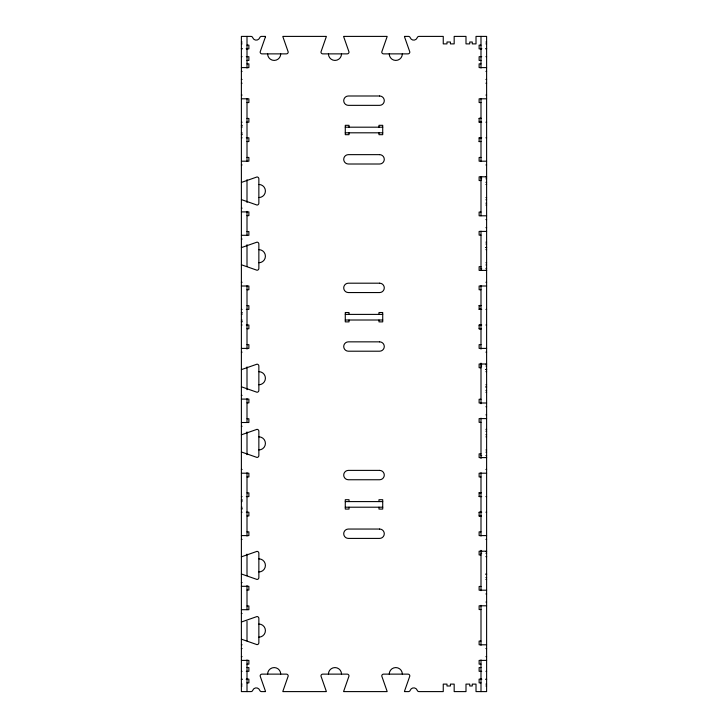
<?xml version="1.0" encoding="UTF-8"?>
<svg xmlns="http://www.w3.org/2000/svg" width="728" height="728" viewBox="0 0 728 728"><rect width="100%" height="100%" fill="white"/><g stroke="black" fill="none" stroke-linecap="round" stroke-linejoin="round"><path stroke-width="1.09" d="M241.387 42.015L242.087 42.015M485.913 42.015L486.613 42.015M241.387 43.889L242.087 43.889M485.913 43.889L486.613 43.889M247.001 45.136L248.876 45.136L248.876 48.876L246.301 48.876M480.999 45.136L479.124 45.136L479.124 48.876L481.699 48.876M241.387 48.649L242.087 48.649M246.301 48.649L247.001 48.649M480.999 48.649L481.699 48.649M485.913 48.649L486.613 48.649M241.387 48.876L242.087 48.876M485.913 48.876L486.613 48.876M241.387 56.684L242.087 56.684M246.301 56.684L248.876 56.684L248.876 60.424L247.001 60.424M481.699 56.684L479.124 56.684L479.124 60.424L480.999 60.424M485.913 56.684L486.613 56.684M247.001 63.855L248.876 63.855L248.876 67.604L241.387 67.604M480.999 63.855L479.124 63.855L479.124 67.604L486.613 67.604M241.387 71.344L242.087 71.344M485.913 71.344L486.613 71.344M241.387 79.452L242.087 79.452M485.913 79.452L486.613 79.452M241.387 83.201L242.087 83.201M485.913 83.201L486.613 83.201M241.387 95.059L242.087 95.059M485.913 95.059L486.613 95.059M241.387 98.799L248.876 98.799L248.876 102.548L247.001 102.548M486.613 98.799L479.124 98.799L479.124 102.548L480.999 102.548M481.272 118.3L479.124 118.3L479.124 122.204L481.699 122.204M247.001 118.455L248.876 118.455L248.876 122.204L246.301 122.204M479.124 118.455L480.999 118.455M479.124 122.04L480.999 122.04M241.387 122.204L242.087 122.204M485.913 122.204L486.613 122.204M241.387 125.316L242.087 125.316M241.387 125.944L242.087 125.944M241.387 127.191L242.087 127.191M345.281 127.191L382.719 127.191M241.387 132.805L242.087 132.805M345.281 132.805L382.719 132.805M241.387 134.052L242.087 134.052M241.387 134.68L242.087 134.68M241.387 137.801L242.087 137.801M246.301 137.801L248.876 137.801L248.876 141.541L247.001 141.541M481.699 137.801L479.124 137.801L479.124 141.696M485.913 137.801L486.613 137.801M479.124 137.956L480.999 137.956M479.124 141.541L480.999 141.541M247.001 157.457L248.876 157.457L248.876 161.197L241.387 161.197M480.999 157.457L479.124 157.457L479.124 161.197L486.613 161.197M241.387 164.947L242.087 164.947M485.913 164.947L486.613 164.947M486.613 176.804L479.124 176.804L479.124 180.544L480.999 180.544M480.999 176.968L481.699 176.968M485.913 176.968L486.613 176.968M480.999 178.842L481.699 178.842M485.913 178.842L486.613 178.842M485.913 182.319L486.613 182.319M485.913 184.457L486.613 184.457M485.913 197.561L486.613 197.561M485.913 199.781L486.613 199.7M485.913 203.176L486.613 203.176M485.913 205.05L486.613 205.05M241.387 208.153L242.087 208.153M241.387 211.903L248.876 211.903L248.876 215.643L247.001 215.643M480.999 212.057L479.124 212.057L479.124 215.797L486.613 215.797M485.913 219.547L486.613 219.547M485.913 227.655L486.613 227.655M486.613 231.404L479.124 231.404L479.124 235.144L480.999 235.144M247.001 231.559L248.876 231.559L248.876 235.299L241.387 235.299M241.387 239.048L242.087 239.048M485.913 242.151L486.613 242.151M485.913 244.026L486.613 244.026M485.913 247.42L486.613 247.42M485.913 247.502L486.613 247.502M485.913 249.64L486.613 249.64M485.913 262.744L486.613 262.744M485.913 264.956L486.613 264.956M480.999 266.657L479.124 266.657L479.124 270.397L486.613 270.397M480.999 268.359L481.699 268.359M485.913 268.359L486.613 268.359M480.999 270.234L481.699 270.234M485.913 270.234L486.613 270.234M241.387 282.255L242.087 282.255M485.913 282.255L486.613 282.255M241.387 286.004L248.876 286.004L248.876 289.744L247.001 289.744M486.613 286.004L479.124 286.004L479.124 289.744L480.999 289.744M481.272 305.496L479.124 305.496L479.124 309.4L481.699 309.4M247.001 305.66L248.876 305.66L248.876 309.4L246.301 309.4M479.124 305.66L480.999 305.66M479.124 309.245L480.999 309.245M241.387 309.4L242.087 309.4M485.913 309.4L486.613 309.4M241.387 312.521L242.087 312.521M241.387 313.14L242.087 313.14M241.387 314.396L242.087 314.396M345.281 314.396L382.719 314.396M241.387 320.011L242.087 320.011M345.281 320.011L382.719 320.011M241.387 321.257L242.087 321.257M241.387 321.876L242.087 321.876M241.387 324.997L242.087 324.997M246.301 324.997L248.876 324.997L248.876 328.747L247.001 328.747M481.699 324.997L479.124 324.997L479.124 328.901L481.272 328.901M485.913 324.997L486.613 324.997M479.124 325.152L480.999 325.152M479.124 328.747L480.999 328.747M247.001 344.653L248.876 344.653L248.876 348.403L241.387 348.403M480.999 344.653L479.124 344.653L479.124 348.403L486.613 348.403M241.387 352.143L242.087 352.143M485.913 352.143L486.613 352.143M486.613 364L479.124 364L479.124 367.74L480.999 367.74M480.999 364.173L481.699 364.173M485.913 364.173L486.613 364.173M480.999 366.038L481.699 366.038M485.913 366.038L486.613 366.038M485.913 369.442L486.613 369.442M485.913 369.524L486.613 369.524M485.913 371.662L486.613 371.662M485.913 384.766L486.613 384.766M485.913 386.896L486.613 386.896M485.913 386.978L486.613 386.978M485.913 390.381L486.613 390.381M485.913 392.246L486.613 392.246M241.387 395.359L242.087 395.359M241.387 399.099L248.876 399.099L248.876 402.848L247.001 402.848M480.999 399.253L479.124 399.253L479.124 403.003L486.613 403.003M485.913 406.743L486.613 406.743M485.913 414.86L486.613 414.86M486.613 418.6L479.124 418.6L479.124 422.34L480.999 422.34M247.001 418.755L248.876 418.755L248.876 422.504L241.387 422.504M241.387 426.244L242.087 426.244M485.913 429.347L486.613 429.347M485.913 431.222L486.613 431.222M485.913 434.698L486.613 434.698M485.913 436.836L486.613 436.836M485.913 449.94L486.613 449.94M485.913 452.161L486.613 452.161M480.999 453.853L479.124 453.853L479.124 457.603L486.613 457.603M480.999 455.555L481.699 455.555M485.913 455.555L486.613 455.555M480.999 457.43L481.699 457.43M485.913 457.43L486.613 457.43M241.387 469.46L242.087 469.46M485.913 469.46L486.613 469.46M241.387 473.2L248.876 473.2L248.876 476.94L247.001 476.94M486.613 473.2L479.124 473.2L479.124 476.94L480.999 476.94M481.272 492.701L479.124 492.701L479.124 496.596L481.699 496.596M247.001 492.856L248.876 492.856L248.876 496.596L246.301 496.596M479.124 492.856L480.999 492.856M479.124 496.441L480.999 496.441M241.387 496.596L242.087 496.596M485.913 496.596L486.613 496.596M241.387 499.717L242.087 499.717M241.387 500.345L242.087 500.345M241.387 501.592L242.087 501.592M345.281 501.592L382.719 501.592M241.387 507.207L242.087 507.207M345.281 507.207L382.719 507.207M241.387 508.453L242.087 508.453M241.387 509.081L242.087 509.081M241.387 512.203L242.087 512.203M246.301 512.203L248.876 512.203L248.876 515.943L247.001 515.943M481.699 512.203L479.124 512.203L479.124 516.097L481.272 516.097M485.913 512.203L486.613 512.203M479.124 512.357L480.999 512.357M479.124 515.943L480.999 515.943M247.001 531.859L248.876 531.859L248.876 535.599L241.387 535.599M480.999 531.859L479.124 531.859L479.124 535.599L486.613 535.599M241.387 539.348L242.087 539.348M485.913 539.348L486.613 539.348M486.613 551.196L479.124 551.196L479.124 554.945L480.999 554.945M480.999 551.369L481.699 551.369M485.913 551.369L486.613 551.369M480.999 553.244L481.699 553.244M485.913 553.244L486.613 553.244M485.913 574.101L486.613 574.101M485.913 574.174L486.613 574.174M485.913 577.577L486.613 577.577M485.913 579.452L486.613 579.452M241.387 582.555L242.087 582.555M241.387 586.304L248.876 586.304L248.876 590.044L247.001 590.044M480.999 586.459L479.124 586.459L479.124 590.199L486.613 590.199M485.913 593.948L486.613 593.948M485.913 602.056L486.613 602.056M486.613 605.796L479.124 605.796L479.124 609.545L480.999 609.545M247.001 605.96L248.876 605.96L248.876 609.7L241.387 609.7M241.387 613.44L242.087 613.44M480.999 641.059L479.124 641.059L479.124 644.799L486.613 644.799M241.387 644.799L242.087 644.799M241.387 648.548L242.087 648.548M485.913 648.548L486.613 648.548M241.387 656.656L242.087 656.656M485.913 656.656L486.613 656.656M241.387 660.396L248.876 660.396L248.876 664.145L247.001 664.145M486.613 660.396L479.124 660.396L479.124 664.145L480.999 664.145M247.001 667.576L248.876 667.576L248.876 671.316L246.301 671.316M480.999 667.576L479.124 667.576L479.124 671.316L481.699 671.316M241.387 671.316L242.087 671.316M485.913 671.316L486.613 671.316M241.387 679.124L242.087 679.124M246.301 679.124L248.876 679.124L248.876 682.864L247.001 682.864M481.699 679.124L479.124 679.124L479.124 682.864L480.999 682.864M485.913 679.124L486.613 679.124M241.387 679.351L242.087 679.351M246.301 679.351L247.001 679.351M480.999 679.351L481.699 679.351M485.913 679.351L486.613 679.351M241.387 684.111L242.087 684.111M485.913 684.111L486.613 684.111M241.387 685.985L242.087 685.985M485.913 685.985L486.613 685.985M480.999 36.4L480.999 68.068M480.999 98.453L480.999 161.552M480.999 176.804L480.999 215.797M480.999 231.167L480.999 270.397M480.999 285.649L480.999 349.103M480.999 363.145L480.999 403.703M480.999 418.136L480.999 458.458M480.999 472.736L480.999 536.072M480.999 550.341L480.999 590.672M480.999 605.332L480.999 645.272M480.999 659.932L480.999 691.6M378.979 127.191L378.979 125.316L382.719 125.316L382.719 134.68L378.979 134.68L378.979 132.805M378.979 314.396L378.979 312.521L382.719 312.521L382.719 321.876L378.979 321.876L378.979 320.011M378.979 501.592L378.979 499.717L382.719 499.717L382.719 509.081L378.979 509.081L378.979 507.207M349.021 127.191L349.021 125.316L345.281 125.316L345.281 134.68L349.021 134.68L349.021 132.805M349.021 314.396L349.021 312.521L345.281 312.521L345.281 321.876L349.021 321.876L349.021 320.011M349.021 501.592L349.021 499.717L345.281 499.717L345.281 509.081L349.021 509.081L349.021 507.207M247.001 36.4L247.001 68.068M247.001 98.562L247.001 161.197M247.001 179.725L247.001 202.466M247.001 211.429L247.001 235.535M247.001 244.726L247.001 266.339M247.001 285.767L247.001 349.103M247.001 366.93L247.001 389.671M247.001 398.635L247.001 422.504M247.001 431.931L247.001 454.672M247.001 472.736L247.001 536.072M247.001 554.126L247.001 575.73M247.001 585.594L247.001 609.7M247.001 621.284L247.001 640.877M247.001 659.932L247.001 691.6M241.387 639.275A1.875 1.875 0 0 1 241.924 639.357L256.984 644.626A1.875 1.875 0 0 0 258.859 642.76L258.859 618.418A1.875 1.875 0 0 0 256.984 616.552L241.924 621.821A1.875 1.875 0 0 1 241.387 621.903M258.859 624.042A6.552 6.552 0 0 1 265.411 630.594A6.552 6.552 0 0 1 258.859 637.146M241.387 574.101A1.875 1.875 0 0 1 241.924 574.174L256.984 579.452A1.875 1.875 0 0 0 258.859 577.577L258.859 553.244A1.875 1.875 0 0 0 256.984 551.369L241.924 556.647A1.875 1.875 0 0 1 241.387 556.72M258.859 558.858A6.552 6.552 0 0 1 265.411 565.41A6.552 6.552 0 0 1 258.859 571.962M389.243 674.128A6.552 6.552 0 0 1 395.795 667.576A6.552 6.552 0 0 1 402.347 674.128M328.428 674.128A6.552 6.552 0 0 1 334.98 667.576A6.552 6.552 0 0 1 341.532 674.128M267.622 674.128A6.552 6.552 0 0 1 274.174 667.576A6.552 6.552 0 0 1 280.726 674.128M241.387 452.079A1.875 1.875 0 0 1 241.924 452.161L256.984 457.43A1.875 1.875 0 0 0 258.859 455.555L258.859 431.222A1.875 1.875 0 0 0 256.984 429.347L241.924 434.625A1.875 1.875 0 0 1 241.387 434.698M258.859 436.836A6.552 6.552 0 0 1 265.411 443.388A6.552 6.552 0 0 1 258.859 449.94M241.387 386.896A1.875 1.875 0 0 1 241.924 386.978L256.984 392.246A1.875 1.875 0 0 0 258.859 390.381L258.859 366.038A1.875 1.875 0 0 0 256.984 364.173L241.924 369.442A1.875 1.875 0 0 1 241.387 369.524M258.859 371.662A6.552 6.552 0 0 1 265.411 378.214A6.552 6.552 0 0 1 258.859 384.766M402.347 53.872A6.552 6.552 0 0 1 395.795 60.424A6.552 6.552 0 0 1 389.243 53.872M341.532 53.872A6.552 6.552 0 0 1 334.98 60.424A6.552 6.552 0 0 1 328.428 53.872M280.726 53.872A6.552 6.552 0 0 1 274.174 60.424A6.552 6.552 0 0 1 267.622 53.872M241.387 264.883A1.875 1.875 0 0 1 241.924 264.956L256.984 270.234A1.875 1.875 0 0 0 258.859 268.359L258.859 244.026A1.875 1.875 0 0 0 256.984 242.151L241.924 247.42A1.875 1.875 0 0 1 241.387 247.502M258.859 249.64A6.552 6.552 0 0 1 265.411 256.192A6.552 6.552 0 0 1 258.859 262.744M241.387 199.7A1.875 1.875 0 0 1 241.924 199.781L256.984 205.05A1.875 1.875 0 0 0 258.859 203.176L258.859 178.842A1.875 1.875 0 0 0 256.984 176.968L241.924 182.246A1.875 1.875 0 0 1 241.387 182.319M258.859 184.457A6.552 6.552 0 0 1 265.411 191.009A6.552 6.552 0 0 1 258.859 197.561M265.411 36.937L260.133 51.997A1.875 1.875 0 0 0 262.007 53.872L286.341 53.872A1.875 1.875 0 0 0 288.215 51.997L282.946 36.937A1.875 1.875 0 0 1 282.864 36.4L326.299 36.4A1.875 1.875 0 0 1 326.217 36.937L320.948 51.997A1.875 1.875 0 0 0 322.813 53.872L347.156 53.872A1.875 1.875 0 0 0 349.021 51.997L343.752 36.937A1.875 1.875 0 0 1 343.671 36.4L387.105 36.4A1.875 1.875 0 0 1 387.023 36.937L381.754 51.997A1.875 1.875 0 0 0 383.629 53.872L407.962 53.872A1.875 1.875 0 0 0 409.837 51.997L404.559 36.937A1.875 1.875 0 0 1 404.486 36.4L408.426 36.4A1.875 1.875 0 0 1 410.192 37.647A3.74 3.74 0 0 0 417.253 37.647A1.875 1.875 0 0 1 419.019 36.4L443.252 36.4L443.252 43.889L446.992 43.889L446.992 42.015L450.423 42.015L450.423 43.889L454.172 43.889L454.172 36.4L465.993 36.4L465.993 43.889L469.742 43.889L469.742 42.015L472.263 42.015L472.263 43.889L476.012 43.889L476.012 36.4L486.613 36.4L486.613 691.6L476.012 691.6L476.012 684.111L472.263 684.111L472.263 685.985L469.742 685.985L469.742 684.111L465.993 684.111L465.993 691.6L454.172 691.6L454.172 684.111L450.423 684.111L450.423 685.985L446.992 685.985L446.992 684.111L443.252 684.111L443.252 691.6L419.019 691.6A1.875 1.875 0 0 1 417.253 690.353A3.74 3.74 0 0 0 410.192 690.353A1.875 1.875 0 0 1 408.426 691.6L404.486 691.6A1.875 1.875 0 0 1 404.559 691.063L409.837 676.003A1.875 1.875 0 0 0 407.962 674.128L383.629 674.128A1.875 1.875 0 0 0 381.754 676.003L387.023 691.063A1.875 1.875 0 0 1 387.105 691.6L343.671 691.6A1.875 1.875 0 0 1 343.752 691.063L349.021 676.003A1.875 1.875 0 0 0 347.156 674.128L322.813 674.128A1.875 1.875 0 0 0 320.948 676.003L326.217 691.063A1.875 1.875 0 0 1 326.299 691.6L282.864 691.6A1.875 1.875 0 0 1 282.946 691.063L288.215 676.003A1.875 1.875 0 0 0 286.341 674.128L262.007 674.128A1.875 1.875 0 0 0 260.133 676.003L265.411 691.063A1.875 1.875 0 0 1 265.483 691.6L261.534 691.6A1.875 1.875 0 0 1 259.769 690.353A3.74 3.74 0 0 0 252.716 690.353A1.875 1.875 0 0 1 250.951 691.6L241.387 691.6L241.387 36.4L250.951 36.4A1.875 1.875 0 0 1 252.707 37.647A3.74 3.74 0 0 0 259.769 37.647A1.875 1.875 0 0 1 261.534 36.4L265.483 36.4A1.875 1.875 0 0 1 265.411 36.937M379.597 95.996L348.403 95.996A4.677 4.677 0 0 0 343.716 100.673A4.677 4.677 0 0 0 348.403 105.351L379.597 105.351A4.677 4.677 0 0 0 384.284 100.673A4.677 4.677 0 0 0 379.597 95.996M379.597 154.645L348.403 154.645A4.677 4.677 0 0 0 343.716 159.332A4.677 4.677 0 0 0 348.403 164.009L379.597 164.009A4.677 4.677 0 0 0 384.284 159.332A4.677 4.677 0 0 0 379.597 154.645M379.597 283.192L348.403 283.192A4.677 4.677 0 0 0 343.716 287.869A4.677 4.677 0 0 0 348.403 292.556L379.597 292.556A4.677 4.677 0 0 0 384.284 287.869A4.677 4.677 0 0 0 379.597 283.192M379.597 341.851L348.403 341.851A4.677 4.677 0 0 0 343.716 346.528A4.677 4.677 0 0 0 348.403 351.205L379.597 351.205A4.677 4.677 0 0 0 384.284 346.528A4.677 4.677 0 0 0 379.597 341.851M379.597 470.388L348.403 470.388A4.677 4.677 0 0 0 343.716 475.075A4.677 4.677 0 0 0 348.403 479.752L379.597 479.752A4.677 4.677 0 0 0 384.284 475.075A4.677 4.677 0 0 0 379.597 470.388M379.597 529.047L348.403 529.047A4.677 4.677 0 0 0 343.716 533.724A4.677 4.677 0 0 0 348.403 538.411L379.597 538.411A4.677 4.677 0 0 0 384.284 533.724A4.677 4.677 0 0 0 379.597 529.047M486.613 556.647L485.913 556.647L486.613 556.72"/></g></svg>
